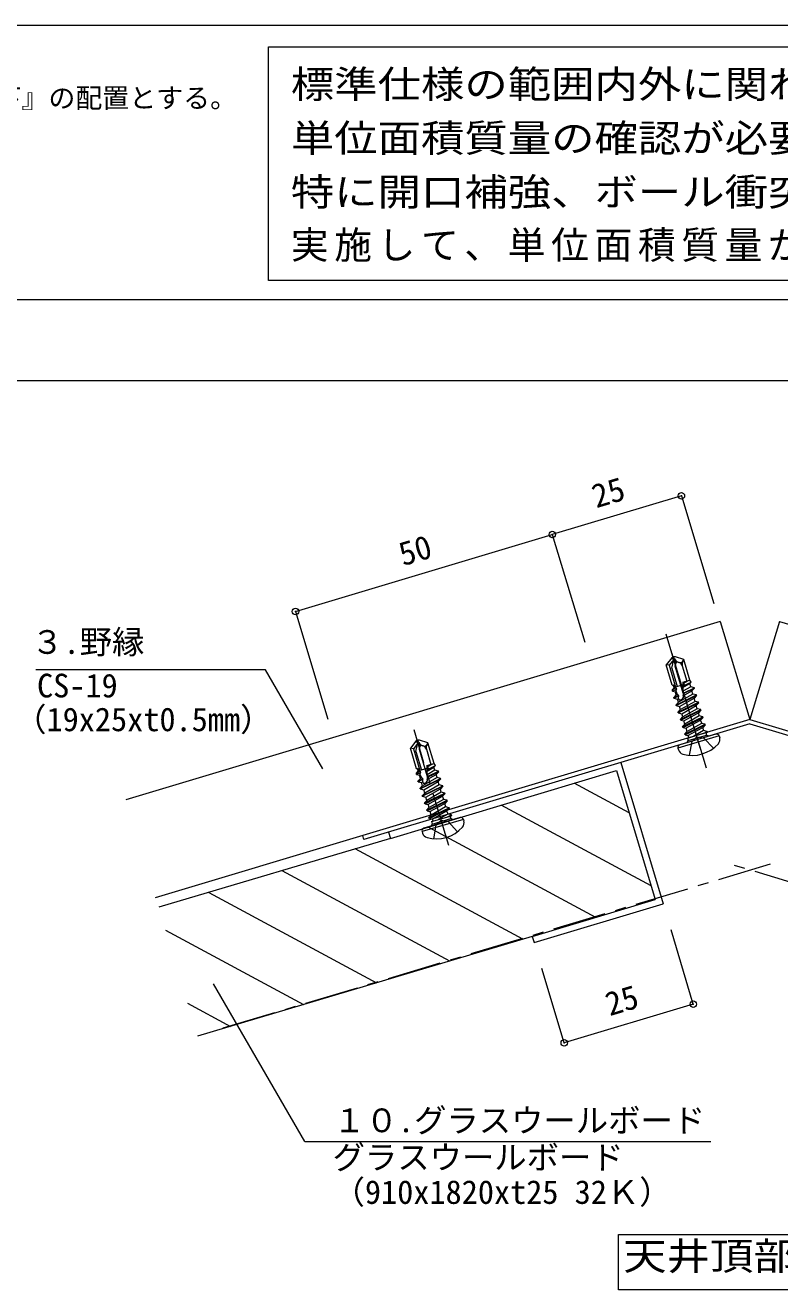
# Model space of a CAD drawing. Units: millimetres on the paper, enlarged 5 times, with parts at other scales. Extents: x -1379 to 1379, y -984 to 973.
# Drawn here: x 602 to 952, y 386 to 973 of the extents above; entities that cross this region are included whole.
import ezdxf
from ezdxf.enums import TextEntityAlignment as Align

# ---------------------------------------------------------------- set-up
doc = ezdxf.new("R2010")
doc.units = ezdxf.units.MM
doc.header["$LTSCALE"] = 5
doc.header["$PDMODE"] = 32
doc.header["$PDSIZE"] = 3
doc.linetypes.add('CHAIN1', pattern=[8, 5, -1, 1, -1])
for name, color, linetype, lineweight in [('0-3_太線２', 3, 'Continuous', 18), ('2-6_文字', 7, 'Continuous', 18), ('3-0_中心線', 3, 'Continuous', 18), ('3-1_中線', 7, 'Continuous', 18), ('3-2_太線１', 3, 'Continuous', 18), ('3-3_太線２', 7, 'Continuous', 18), ('3-4_細線', 4, 'Continuous', 9), ('3-5_寸法', 4, 'Continuous', 9), ('3-6_文字', 3, 'Continuous', 18), ('4-6_文字', 3, 'Continuous', 18), ('5-2_太線１', 3, 'Continuous', 18)]:
    doc.layers.add(name, color=color, linetype=linetype, lineweight=lineweight)
doc.styles.add('ＭＳ ゴシック', font='')
doc.styles.get('ＭＳ ゴシック').set_extended_font_data('MS Gothic')

msp = doc.modelspace()

# ---------------------------------------------------------------- linework, layer by layer
at = {"layer": '0-3_太線２'}
msp.add_line((-1378.845, 972.675), (1378.845, 972.675), dxfattribs=at)
at = {"layer": '2-6_文字'}
msp.add_line((759.333, 594.66), (758.758, 596.576), dxfattribs=at)
at = {"layer": '3-0_中心線', "color": 4, "linetype": 'CHAIN1', "lineweight": 9}
for p, q in [((918.221, 627.787), (902.135, 681.406)), ((798.678, 591.925), (782.593, 645.543)), ((694.097, 507.228), (948.663, 583.597)), ((1194.577, 503.636), (928.038, 583.597))]:
    msp.add_line(p, q, dxfattribs=at)
at = {"layer": '3-1_中線'}
for p, q in [((938.35, 650.454), (758.758, 596.576)), ((938.35, 648.366), (759.333, 594.66)), ((938.35, 650.454), (1117.943, 596.576)), ((938.35, 648.366), (1117.368, 594.66)), ((878.486, 630.406), (898.17, 564.795)), ((771.593, 595.206), (876.475, 626.671)), ((876.475, 626.671), (894.434, 566.807)), ((771.593, 595.206), (664.244, 563.237)), ((770.731, 598.08), (771.593, 595.206)), ((837.443, 549.71), (894.434, 566.807)), ((838.305, 546.836), (898.17, 564.795)), ((837.443, 549.71), (682.174, 503.469)), ((837.443, 549.71), (838.305, 546.836)), ((1000.161, 385.711), (877.451, 385.711))]:
    msp.add_line(p, q, dxfattribs=at)
msp.add_lwpolyline([(877.451, 385.711), (877.451, 411.349), (1000.161, 411.349)], dxfattribs=at)
at = {"layer": '3-2_太線１', "color": 4, "lineweight": 9}
for p, q in [((727.567, 700.546), (846.721, 736.292)), ((846.721, 736.292), (861.732, 686.256)), ((727.567, 700.546), (742.578, 650.51))]:
    msp.add_line(p, q, dxfattribs=at)
at = {"layer": '3-2_太線１'}
for p, q in [((924.64, 695.932), (648.845, 613.193)), ((924.64, 695.932), (938.289, 650.435)), ((952.061, 695.932), (938.412, 650.435)), ((952.061, 695.932), (1227.478, 613.307)), ((758.758, 596.576), (662.494, 567.697))]:
    msp.add_line(p, q, dxfattribs=at)
for p in [(846.721, 736.292), (727.567, 700.546)]:
    msp.add_point(p, dxfattribs=at)
at = {"layer": '3-3_太線２'}
for p, q in [((902.106, 679.049), (899.557, 675.854)), ((902.371, 666.304), (899.557, 675.854)), ((900.94, 675.583), (899.557, 675.854)), ((903.056, 678.235), (900.94, 675.583)), ((900.94, 675.583), (903.923, 665.458)), ((902.103, 674.291), (903.056, 678.235)), ((902.915, 679.496), (902.106, 679.049)), ((902.106, 679.049), (903.056, 678.235)), ((903.056, 678.235), (902.915, 679.496)), ((903.461, 678.506), (902.915, 679.496)), ((903.786, 676.092), (903.611, 675.365)), ((903.611, 675.365), (907.331, 662.738)), ((905.529, 676.88), (905.332, 676.946)), ((907.004, 675.348), (909.085, 668.282)), ((907.278, 677.528), (907.711, 678.256)), ((910.524, 668.706), (907.711, 678.256)), ((902.103, 674.291), (904.642, 665.67)), ((902.371, 666.304), (903.051, 666.505)), ((902.391, 664.263), (904.045, 665.202)), ((902.391, 664.263), (903.233, 665.147)), ((902.398, 663.583), (902.391, 664.263)), ((902.398, 663.583), (904.3, 664.487)), ((902.398, 663.583), (903.793, 663.246)), ((903.233, 665.147), (902.85, 666.446)), ((903.051, 666.505), (903.483, 665.29)), ((903.483, 665.29), (903.233, 665.147)), ((907.246, 666.437), (903.471, 665.325)), ((904.045, 665.202), (903.483, 665.29)), ((903.793, 663.246), (904.14, 663.443)), ((904.045, 665.202), (904.3, 664.487)), ((904.14, 663.443), (904.3, 664.487)), ((904.14, 663.443), (904.651, 662.006)), ((907.216, 667.732), (910.524, 668.706)), ((907.216, 667.732), (907.382, 660.5)), ((908.375, 668.073), (907.223, 667.418)), ((907.726, 667.29), (907.223, 667.418)), ((907.274, 665.226), (910.489, 667.056)), ((907.274, 665.226), (907.753, 666.128)), ((910.925, 665.576), (907.313, 663.521)), ((907.822, 662.84), (907.313, 663.521)), ((907.363, 661.329), (911.485, 663.675)), ((907.726, 667.29), (909.895, 668.521)), ((907.726, 667.29), (907.753, 666.128)), ((907.753, 666.128), (911.136, 667.736)), ((907.835, 662.572), (912.679, 664.929)), ((911.136, 667.736), (910.489, 667.056)), ((910.925, 665.576), (910.489, 667.056)), ((911.136, 667.736), (910.524, 668.706)), ((912.679, 664.929), (911.485, 663.675)), ((911.921, 662.195), (911.485, 663.675)), ((912.679, 664.929), (912.609, 665.169)), ((903.035, 660.511), (904.229, 661.766)), ((903.035, 660.511), (905.318, 661.622)), ((903.106, 660.271), (903.035, 660.511)), ((903.106, 660.271), (905.401, 661.388)), ((903.106, 660.271), (904.789, 659.865)), ((904.229, 661.766), (903.793, 663.246)), ((904.031, 657.13), (905.225, 658.385)), ((904.102, 656.89), (913.676, 661.548)), ((904.651, 662.006), (904.229, 661.766)), ((905.318, 661.622), (904.651, 662.006)), ((904.789, 659.865), (905.308, 660.16)), ((905.225, 658.385), (904.789, 659.865)), ((905.098, 653.509), (914.672, 658.167)), ((911.921, 662.195), (905.225, 658.385)), ((905.308, 660.16), (905.401, 661.388)), ((905.308, 660.16), (905.514, 659.579)), ((905.318, 661.622), (905.401, 661.388)), ((905.785, 656.483), (912.482, 660.293)), ((912.918, 658.813), (906.221, 655.003)), ((907.363, 661.329), (907.835, 662.572)), ((907.828, 662.843), (907.835, 662.572)), ((913.676, 661.548), (912.482, 660.293)), ((912.918, 658.813), (912.482, 660.293)), ((914.672, 658.167), (913.478, 656.912)), ((913.676, 661.548), (913.605, 661.788)), ((914.672, 658.167), (914.601, 658.407)), ((904.102, 656.89), (904.031, 657.13)), ((904.102, 656.89), (905.785, 656.483)), ((905.027, 653.749), (906.221, 655.003)), ((905.098, 653.509), (905.027, 653.749)), ((905.098, 653.509), (906.782, 653.102)), ((906.221, 655.003), (905.785, 656.483)), ((906.121, 650.47), (907.218, 651.622)), ((906.35, 650.066), (915.668, 654.785)), ((906.782, 653.102), (913.478, 656.912)), ((907.218, 651.622), (906.782, 653.102)), ((913.914, 655.432), (907.218, 651.622)), ((907.649, 649.752), (914.474, 653.531)), ((914.91, 652.051), (908.214, 648.241)), ((913.914, 655.432), (913.478, 656.912)), ((915.668, 654.785), (914.474, 653.531)), ((915.668, 654.785), (915.597, 655.025)), ((916.664, 651.404), (916.594, 651.644)), ((906.35, 650.066), (906.121, 650.47)), ((906.35, 650.066), (907.649, 649.752)), ((907.117, 647.088), (908.214, 648.241)), ((907.347, 646.684), (907.117, 647.088)), ((907.347, 646.684), (916.664, 651.404)), ((907.347, 646.684), (908.645, 646.371)), ((908.214, 648.241), (907.759, 649.784)), ((908.357, 643.253), (917.675, 647.973)), ((908.645, 646.371), (915.47, 650.15)), ((909.225, 644.809), (908.755, 646.403)), ((915.921, 648.62), (909.225, 644.809)), ((909.656, 642.939), (916.481, 646.718)), ((916.664, 651.404), (915.47, 650.15)), ((917.675, 647.973), (916.481, 646.718)), ((917.675, 647.973), (917.604, 648.213)), ((783.426, 640.313), (780.877, 637.118)), ((784.234, 640.759), (783.426, 640.313)), ((783.426, 640.313), (784.375, 639.499)), ((784.375, 639.499), (784.234, 640.759)), ((784.781, 639.77), (784.234, 640.759)), ((924.165, 642.753), (904.98, 637.101)), ((922.612, 643.599), (905.826, 638.653)), ((908.128, 643.657), (909.225, 644.809)), ((908.357, 643.253), (908.128, 643.657)), ((908.357, 643.253), (909.656, 642.939)), ((909.183, 639.643), (909.72, 640.627)), ((909.409, 641.794), (918.58, 644.496)), ((909.409, 641.794), (909.72, 640.627)), ((909.72, 640.627), (918.27, 643.146)), ((910.057, 641.985), (909.766, 642.972)), ((910.385, 633.795), (911.518, 640.166)), ((913.833, 642.435), (911.518, 640.166)), ((916.917, 645.238), (912.426, 642.683)), ((913.833, 642.435), (917.009, 641.784)), ((916.83, 643.981), (918.601, 644.832)), ((918.601, 644.832), (916.917, 645.238)), ((921.416, 637.045), (917.009, 641.784)), ((917.899, 644.295), (918.27, 643.146)), ((919.255, 642.61), (918.27, 643.146)), ((918.346, 644.427), (918.671, 644.592)), ((918.671, 644.592), (918.58, 644.496)), ((918.671, 644.592), (918.601, 644.832)), ((924.165, 642.753), (924.377, 642.034)), ((783.69, 627.568), (780.877, 637.118)), ((782.26, 636.847), (780.877, 637.118)), ((784.375, 639.499), (782.26, 636.847)), ((782.26, 636.847), (785.242, 626.722)), ((783.422, 635.555), (784.375, 639.499)), ((783.422, 635.555), (785.962, 626.934)), ((785.106, 637.356), (784.93, 636.629)), ((784.93, 636.629), (788.65, 624.002)), ((786.848, 638.144), (786.651, 638.21)), ((788.323, 636.612), (790.405, 629.546)), ((788.597, 638.792), (789.03, 639.52)), ((791.844, 629.97), (789.03, 639.52)), ((904.98, 637.101), (905.192, 636.382)), ((788.536, 628.995), (791.844, 629.97)), ((788.536, 628.995), (788.702, 621.764)), ((789.695, 629.337), (788.543, 628.682)), ((789.046, 628.554), (788.543, 628.682)), ((788.593, 626.49), (791.809, 628.32)), ((789.046, 628.554), (791.214, 629.785)), ((789.046, 628.554), (789.072, 627.392)), ((789.072, 627.392), (792.456, 629)), ((792.456, 629), (791.809, 628.32)), ((792.245, 626.84), (791.809, 628.32)), ((792.456, 629), (791.844, 629.97)), ((783.69, 627.568), (784.371, 627.768)), ((783.711, 625.527), (785.365, 626.465)), ((783.711, 625.527), (784.552, 626.411)), ((783.718, 624.847), (783.711, 625.527)), ((783.718, 624.847), (785.619, 625.75)), ((783.718, 624.847), (785.112, 624.51)), ((784.552, 626.411), (784.17, 627.709)), ((784.354, 621.775), (785.548, 623.03)), ((784.354, 621.775), (786.638, 622.886)), ((784.371, 627.768), (784.803, 626.553)), ((784.425, 621.535), (786.721, 622.652)), ((784.803, 626.553), (784.552, 626.411)), ((788.565, 627.701), (784.79, 626.589)), ((785.365, 626.465), (784.803, 626.553)), ((785.112, 624.51), (785.459, 624.707)), ((785.548, 623.03), (785.112, 624.51)), ((785.365, 626.465), (785.619, 625.75)), ((785.421, 618.154), (794.995, 622.812)), ((785.459, 624.707), (785.619, 625.75)), ((785.459, 624.707), (785.971, 623.27)), ((785.971, 623.27), (785.548, 623.03)), ((786.638, 622.886), (785.971, 623.27)), ((793.241, 623.458), (786.545, 619.648)), ((786.627, 621.423), (786.721, 622.652)), ((786.638, 622.886), (786.721, 622.652)), ((788.593, 626.49), (789.072, 627.392)), ((792.245, 626.84), (788.632, 624.784)), ((789.141, 624.104), (788.632, 624.784)), ((788.682, 622.593), (792.805, 624.939)), ((788.682, 622.593), (789.154, 623.836)), ((789.148, 624.107), (789.154, 623.836)), ((789.154, 623.836), (793.999, 626.193)), ((793.999, 626.193), (792.805, 624.939)), ((793.241, 623.458), (792.805, 624.939)), ((794.995, 622.812), (793.801, 621.557)), ((793.999, 626.193), (793.928, 626.433)), ((794.995, 622.812), (794.924, 623.052)), ((784.425, 621.535), (784.354, 621.775)), ((784.425, 621.535), (786.109, 621.128)), ((785.351, 618.394), (786.545, 619.648)), ((785.421, 618.154), (785.351, 618.394)), ((785.421, 618.154), (787.105, 617.747)), ((786.109, 621.128), (786.627, 621.423)), ((786.545, 619.648), (786.109, 621.128)), ((786.417, 614.773), (795.991, 619.431)), ((786.627, 621.423), (786.833, 620.843)), ((787.105, 617.747), (793.801, 621.557)), ((787.541, 616.267), (787.105, 617.747)), ((794.237, 620.077), (787.541, 616.267)), ((788.101, 614.366), (794.797, 618.176)), ((795.233, 616.696), (788.537, 612.886)), ((794.237, 620.077), (793.801, 621.557)), ((795.991, 619.431), (794.797, 618.176)), ((795.233, 616.696), (794.797, 618.176)), ((795.991, 619.431), (795.921, 619.67)), ((786.347, 615.012), (787.541, 616.267)), ((786.417, 614.773), (786.347, 615.012)), ((786.417, 614.773), (788.101, 614.366)), ((787.44, 611.734), (788.537, 612.886)), ((787.67, 611.329), (787.44, 611.734)), ((787.67, 611.329), (796.987, 616.049)), ((787.67, 611.329), (788.968, 611.016)), ((788.537, 612.886), (788.101, 614.366)), ((788.666, 607.948), (797.984, 612.668)), ((788.968, 611.016), (795.793, 614.795)), ((789.533, 609.504), (789.078, 611.048)), ((796.229, 613.315), (789.533, 609.504)), ((789.964, 607.634), (796.79, 611.413)), ((796.987, 616.049), (795.793, 614.795)), ((797.984, 612.668), (796.79, 611.413)), ((796.987, 616.049), (796.917, 616.289)), ((797.984, 612.668), (797.913, 612.908)), ((803.932, 604.863), (787.145, 599.917)), ((788.437, 608.352), (789.533, 609.504)), ((788.666, 607.948), (788.437, 608.352)), ((788.666, 607.948), (789.964, 607.634)), ((789.447, 604.921), (790.544, 606.073)), ((789.677, 604.517), (789.447, 604.921)), ((789.677, 604.517), (798.994, 609.237)), ((790.544, 606.073), (790.075, 607.667)), ((797.24, 609.883), (790.544, 606.073)), ((790.728, 603.058), (799.9, 605.76)), ((790.975, 604.203), (797.8, 607.982)), ((798.236, 606.502), (793.746, 603.947)), ((798.994, 609.237), (797.8, 607.982)), ((798.15, 605.244), (799.92, 606.095)), ((799.92, 606.095), (798.236, 606.502)), ((798.994, 609.237), (798.924, 609.477)), ((799.218, 605.559), (799.59, 604.41)), ((799.666, 605.691), (799.991, 605.855)), ((799.991, 605.855), (799.9, 605.76)), ((799.991, 605.855), (799.92, 606.095)), ((805.484, 604.017), (786.299, 598.365)), ((789.677, 604.517), (790.975, 604.203)), ((790.503, 600.906), (791.039, 601.891)), ((790.728, 603.058), (791.039, 601.891)), ((791.039, 601.891), (799.59, 604.41)), ((791.376, 603.249), (791.085, 604.236)), ((791.704, 595.059), (792.837, 601.43)), ((795.153, 603.699), (792.837, 601.43)), ((795.153, 603.699), (798.329, 603.048)), ((802.735, 598.309), (798.329, 603.048)), ((800.575, 603.874), (799.59, 604.41)), ((805.484, 604.017), (805.696, 603.298)), ((786.299, 598.365), (786.511, 597.645))]:
    msp.add_line(p, q, dxfattribs=at)
for points in [[(907.711, 678.256), (903.837, 679.559), (902.915, 679.496)], [(907.822, 662.84), (912.609, 665.169), (910.925, 665.576)], [(904.031, 657.13), (913.605, 661.788), (911.921, 662.195)], [(905.027, 653.749), (914.601, 658.407), (912.918, 658.813)], [(906.121, 650.47), (915.597, 655.025), (913.914, 655.432)], [(907.117, 647.088), (916.594, 651.644), (914.91, 652.051)], [(915.032, 652.021), (914.489, 653.481), (914.474, 653.531)], [(908.128, 643.657), (917.604, 648.213), (915.921, 648.62)], [(916.028, 648.64), (915.485, 650.1), (915.47, 650.15)], [(917.039, 645.209), (916.496, 646.669), (916.481, 646.718)], [(789.03, 639.52), (785.156, 640.823), (784.234, 640.759)], [(785.351, 618.394), (794.924, 623.052), (793.241, 623.458)], [(789.141, 624.104), (793.928, 626.433), (792.245, 626.84)], [(786.347, 615.012), (795.921, 619.67), (794.237, 620.077)], [(787.44, 611.734), (796.917, 616.289), (795.233, 616.696)], [(788.437, 608.352), (797.913, 612.908), (796.229, 613.315)], [(796.351, 613.285), (795.808, 614.745), (795.793, 614.795)], [(797.348, 609.904), (796.804, 611.363), (796.79, 611.413)], [(789.447, 604.921), (798.924, 609.477), (797.24, 609.883)], [(798.358, 606.473), (797.815, 607.932), (797.8, 607.982)]]:
    msp.add_lwpolyline(points, dxfattribs=at)
for centre, radius, start, end in [((900.52, 676.882), 3.36, 346.41571, 28.91573), ((906.403, 680.131), 3.36, 208.91573, 251.41573), ((904.95, 675.811), 1.197, 71.41571, 166.41571), ((906.002, 678.287), 1.484, 251.41573, 329.26139), ((904.795, 674.698), 2.302, 16.41573, 71.41571), ((909.638, 676.124), 2.746, 149.26139, 196.41573), ((905.759, 661.438), 1.875, 262.49498, 329.96033), ((922.966, 642.4), 1.25, 16.41573, 106.41573), ((921.499, 641.186), 3, 318.30651, 16.41573), ((781.839, 638.145), 3.36, 346.41571, 28.91573), ((787.722, 641.395), 3.36, 208.91573, 251.41573), ((786.27, 637.075), 1.197, 71.41571, 166.41571), ((787.321, 639.55), 1.484, 251.41573, 329.26139), ((786.115, 635.961), 2.302, 16.41573, 71.41571), ((790.957, 637.388), 2.746, 149.26139, 196.41573), ((906.179, 637.454), 1.25, 106.41573, 196.41573), ((908.07, 637.23), 3, 196.41573, 254.52494), ((911.605, 649.999), 16.25, 254.52494, 318.30651), ((787.078, 622.702), 1.875, 262.49498, 329.96033), ((804.285, 603.664), 1.25, 16.41573, 106.41573), ((787.498, 598.718), 1.25, 106.41573, 196.41573), ((792.924, 611.263), 16.25, 254.52494, 318.30651), ((802.818, 602.45), 3, 318.30651, 16.41573), ((789.389, 598.493), 3, 196.41573, 254.52494)]:
    msp.add_arc(centre, radius, start, end, dxfattribs=at)
at = {"layer": '3-4_細線'}
for p, q in [((713.675, 673.485), (607.066, 673.485)), ((740.234, 627.483), (713.675, 673.485)), ((731.839, 454.491), (689.56, 527.721)), ((731.839, 454.491), (920.323, 454.491))]:
    msp.add_line(p, q, dxfattribs=at)
at = {"layer": '3-5_寸法'}
for p, q in [((906.585, 754.251), (846.721, 736.292)), ((906.585, 754.251), (921.596, 704.215)), ((846.721, 736.292), (861.732, 686.256)), ((882.353, 607.076), (856.88, 620.793)), ((892.513, 573.212), (823.016, 610.633)), ((866.975, 558.569), (789.152, 600.474)), ((833.111, 548.41), (755.287, 590.315)), ((799.247, 538.251), (721.423, 580.155)), ((765.382, 528.091), (687.559, 569.996)), ((731.518, 517.932), (667.493, 552.407)), ((912.132, 518.255), (901.775, 552.776)), ((852.268, 500.296), (841.911, 534.817)), ((697.654, 507.773), (677.652, 518.543)), ((912.132, 518.255), (852.268, 500.296))]:
    msp.add_line(p, q, dxfattribs=at)
at = {"layer": '3-5_寸法', "color": 5, "lineweight": 18}
msp.add_line((915.368, 637.295), (899.564, 689.975), dxfattribs=at)
at = {"layer": '3-5_寸法', "color": 3}
for p in [(906.585, 754.251), (846.721, 736.292), (912.132, 518.255), (852.268, 500.296)]:
    msp.add_point(p, dxfattribs=at)
at = {"layer": '4-6_文字', "color": 7}
msp.add_lwpolyline([(715.09, 962.693), (1360.123, 962.693), (1360.123, 854.198), (715.09, 854.198)], close=True, dxfattribs=at)
at = {"layer": '5-2_太線１'}
for p, q in [((-1378.845, 845.319), (1378.845, 845.319)), ((0, 807.819), (1378.845, 807.819))]:
    msp.add_line(p, q, dxfattribs=at)

# ---------------------------------------------------------------- texts
at = {"layer": '3-2_太線１', "color": 7, "style": 'ＭＳ ゴシック'}
msp.add_text('50', height=11, rotation=16.699, dxfattribs=at).set_placement((778.423, 718.413), align=Align.BOTTOM_LEFT)
at = {"layer": '3-5_寸法', "color": 7, "style": 'ＭＳ ゴシック'}
for p in [(868.025, 745.294), (874.298, 509.515)]:
    msp.add_text('25', height=11, rotation=16.699, dxfattribs=at).set_placement(p, align=Align.BOTTOM_LEFT)
at = {"layer": '3-6_文字', "color": 4, "style": 'ＭＳ ゴシック'}
msp.add_text('※野縁ピッチは1200mm程度を標準とし、アルミTバーピッチ1823mmの範囲に『2本以下』の配置とする。', height=9.164, dxfattribs=at).set_placement((125.698, 931.626), align=Align.BOTTOM_LEFT)
at = {"layer": '3-6_文字', "color": 7, "style": 'ＭＳ ゴシック'}
for s, p in [('３.野縁', (604.995, 677.591)), ('CS-19', (607.695, 657.356)), ('（19x25xt0.5mm）', (597.08, 641.679)), ('１０.グラスウールボード', (745.1, 455.531)), ('グラスウールボード', (744.781, 438.392)), ('（910x1820xt25 32Ｋ）', (744.781, 422.247))]:
    msp.add_text(s, height=11, dxfattribs=at).set_placement(p, align=Align.BOTTOM_LEFT)
at = {"layer": '3-6_文字', "style": 'ＭＳ ゴシック', "width": 1.15}
msp.add_text('天井頂部詳細', height=12.83, dxfattribs=at).set_placement((879.6, 391.066), align=Align.BOTTOM_LEFT)
at = {"layer": '4-6_文字', "style": 'ＭＳ ゴシック', "width": 1.15}
for s, p in [('標準仕様の範囲内外に関わらず設計者による積算を実施し、', (725.419, 935.049)), ('単位面積質量の確認が必要です。', (725.419, 910.049)), ('特に開口補強、ボール衝突対策等を設ける場合は、詳細な積算を', (725.419, 885.049))]:
    msp.add_text(s, height=12.83, dxfattribs=at).set_placement(p, align=Align.BOTTOM_LEFT)
at = {"layer": '4-6_文字', "insert": (725.419, 860.049), "char_height": 12.83, "attachment_point": 7, "style": 'ＭＳ ゴシック'}
msp.add_mtext('\\T1.15;実施して、単位面積質量が2kg/㎡以下であることを確認して下さい。', dxfattribs=at)

doc.saveas('drawing.dxf')
